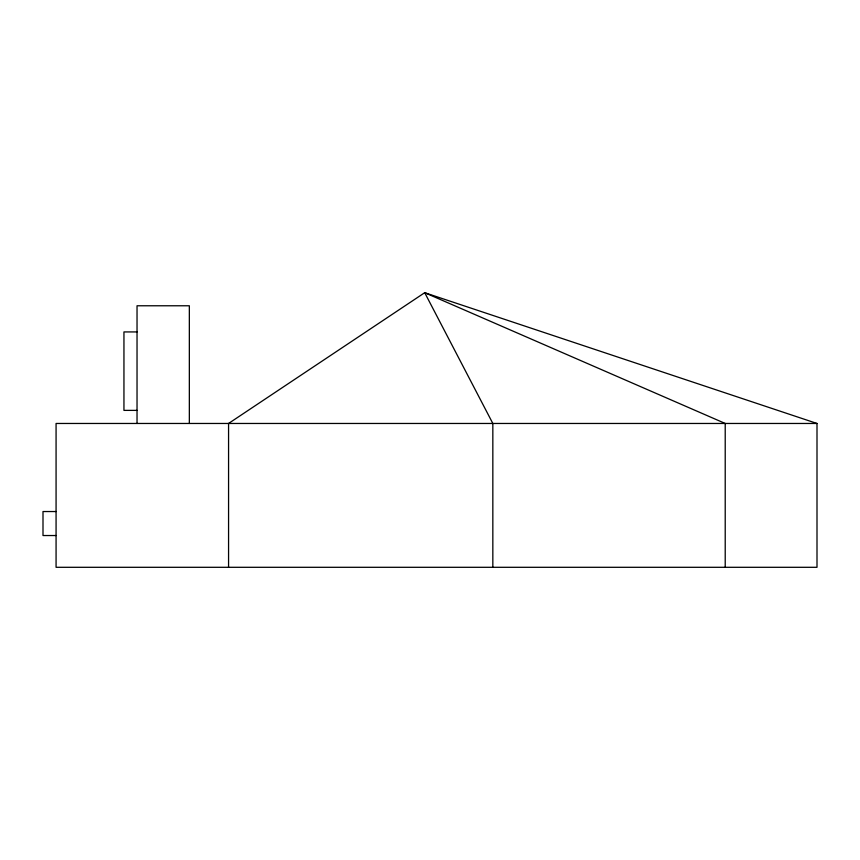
<?xml version="1.0" encoding="UTF-8"?>
<svg xmlns="http://www.w3.org/2000/svg" width="860" height="860" viewBox="0 0 860 860"><rect width="100%" height="100%" fill="white"/><g stroke="black" fill="none" stroke-linecap="round" stroke-linejoin="round"><path stroke-width="1.29" d="M137.03 331.928L123.947 331.928L123.947 410.381L137.03 410.381M817 423.464L56.072 423.464L56.072 567.299L817 567.299L817 423.464L424.711 292.701L228.566 423.464L228.566 567.299M56.072 511.539L43 511.539L43 535.533L56.072 535.533M725.216 567.299L725.216 423.464L424.711 292.701L492.834 423.464L492.834 567.299M189.34 423.464L189.34 305.773L137.03 305.773L137.03 423.464"/></g></svg>
